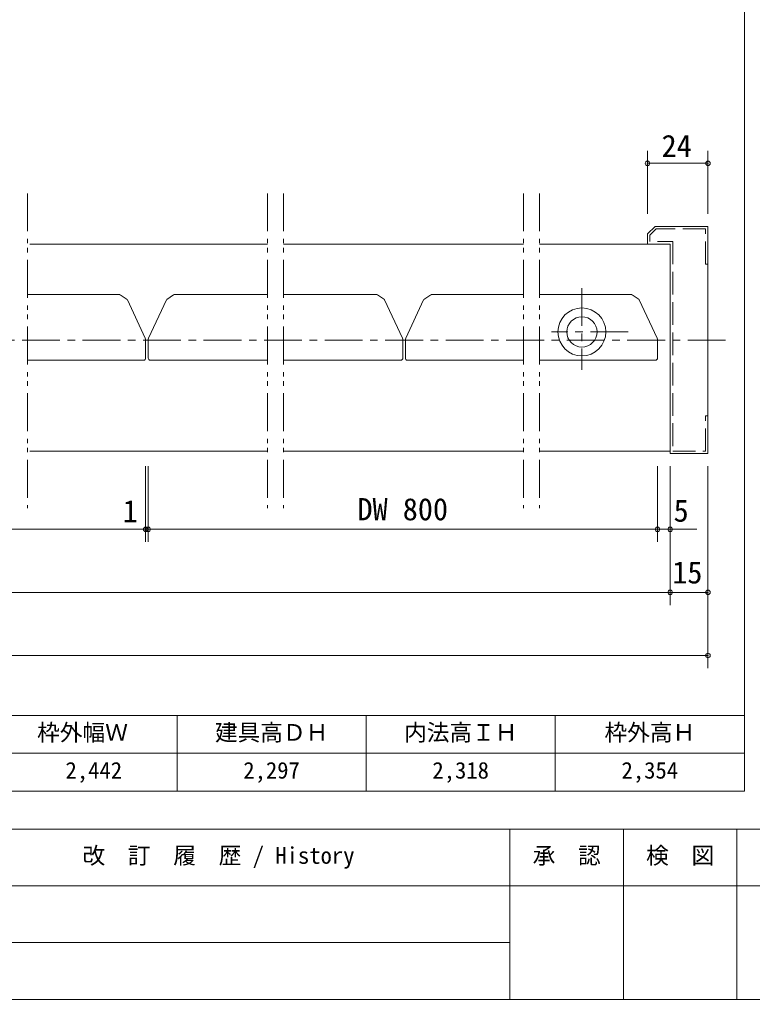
# Model space of a CAD drawing. Units: millimetres on the paper, with parts at other scales. Extents: x -195 to 200, y -135 to 144.
# Drawn here: x -56.3 to 40.6, y -134.6 to -5.2 of the extents above; entities that cross this region are included whole.
import ezdxf
from ezdxf.enums import TextEntityAlignment as Align

# ---------------------------------------------------------------- set-up
doc = ezdxf.new("R2010")
doc.units = ezdxf.units.MM
doc.header["$PDMODE"] = 32
doc.header["$PDSIZE"] = 0.6
for name, pattern in [('CHAIN1', [8, 5, -1, 1, -1]), ('DASHED2', [3, 2, -1]), ('DASHED3', [4, 3, -1]), ('DOUBLE_CHAIN1', [8.8, 5, -1, 0.6, -0.6, 0.6, -1])]:
    doc.linetypes.add(name, pattern=pattern)
doc.layers.add('0-0_0', color=7, linetype='Continuous', lineweight=18)
doc.layers.add('2-1_6', color=3, linetype='Continuous', lineweight=20)
doc.styles.add('ＭＳ ゴシック', font='')
doc.styles.get('ＭＳ ゴシック').set_extended_font_data('MS Gothic')

msp = doc.modelspace()

# ---------------------------------------------------------------- linework, layer by layer
at = {"layer": '0-0_0'}
for p, q in [((39.562, 138.677), (39.562, -107.073)), ((-190.438, -97.073), (39.562, -97.073)), ((-35.438, -97.073), (-35.438, -107.073)), ((-10.438, -97.073), (-10.438, -107.073)), ((14.562, -97.073), (14.562, -107.073)), ((-190.438, -102.073), (39.562, -102.073)), ((-190.438, -107.073), (39.562, -107.073)), ((-195.438, -112.073), (199.562, -112.073)), ((8.562, -112.073), (8.562, -134.573)), ((23.562, -112.073), (23.562, -134.573)), ((38.562, -112.073), (38.562, -134.573)), ((199.562, -119.573), (-115.438, -119.573)), ((8.562, -127.073), (-115.438, -127.073)), ((199.562, -134.573), (-195.438, -134.573))]:
    msp.add_line(p, q, dxfattribs=at)
at = {"layer": '2-1_6', "color": 4, "lineweight": 9}
for p, q in [((26.74, -22.485), (26.74, -30.818)), ((34.74, -22.485), (34.74, -30.818)), ((34.74, -24.151), (26.74, -24.151)), ((-39.593, -74.151), (-39.593, -64.151)), ((-39.26, -74.151), (-39.26, -64.151)), ((28.074, -74.151), (28.074, -64.151)), ((29.74, -82.485), (29.74, -64.151)), ((34.74, -90.818), (34.74, -64.151)), ((-179.167, -72.485), (33.255, -72.485)), ((-180.926, -80.818), (34.74, -80.818)), ((-180.926, -89.151), (34.74, -89.151))]:
    msp.add_line(p, q, dxfattribs=at)
at = {"layer": '2-1_6', "color": 7, "linetype": 'DOUBLE_CHAIN1'}
for p, q in [((-55.218, -28.116), (-55.218, -69.702)), ((-23.468, -28.116), (-23.468, -69.702)), ((-21.385, -28.116), (-21.385, -69.702)), ((10.365, -28.116), (10.365, -69.702)), ((12.449, -28.116), (12.449, -69.702))]:
    msp.add_line(p, q, dxfattribs=at)
at = {"layer": '2-1_6', "color": 1, "lineweight": 18}
for p, q in [((26.74, -33.485), (27.74, -32.485)), ((26.74, -33.485), (26.74, -34.818)), ((27.74, -32.485), (34.74, -32.485)), ((34.74, -62.485), (34.74, -32.485)), ((26.74, -34.818), (29.74, -34.818)), ((29.74, -62.485), (29.74, -34.818)), ((-43.002, -41.485), (-55.218, -41.485)), ((-42.944, -41.503), (-42.04, -42.136)), ((-42.007, -42.176), (-39.649, -47.231)), ((-36.846, -42.176), (-39.204, -47.231)), ((-35.909, -41.503), (-36.813, -42.136)), ((-35.851, -41.485), (-23.468, -41.485)), ((-9.002, -41.485), (-21.385, -41.485)), ((-8.944, -41.503), (-8.04, -42.136)), ((-8.007, -42.176), (-5.649, -47.231)), ((-2.846, -42.176), (-5.204, -47.231)), ((-1.909, -41.503), (-2.813, -42.136)), ((-1.851, -41.485), (10.365, -41.485)), ((24.665, -41.485), (12.449, -41.485)), ((24.722, -41.503), (25.627, -42.136)), ((25.66, -42.176), (28.017, -47.231)), ((-39.593, -47.484), (-39.593, -49.885)), ((-39.26, -47.484), (-39.26, -49.885)), ((-5.593, -47.484), (-5.593, -49.885)), ((-5.26, -47.484), (-5.26, -49.885)), ((28.074, -47.484), (28.074, -49.885)), ((-39.86, -50.151), (-55.218, -50.151)), ((-38.993, -50.151), (-23.468, -50.151)), ((-5.86, -50.151), (-21.385, -50.151)), ((-4.993, -50.151), (10.365, -50.151)), ((27.807, -50.151), (12.449, -50.151)), ((29.74, -62.485), (34.74, -62.485))]:
    msp.add_line(p, q, dxfattribs=at)
at = {"layer": '2-1_6', "color": 4, "linetype": 'DASHED3', "lineweight": 9}
for p, q in [((34.407, -32.818), (27.878, -32.818)), ((34.407, -37.485), (34.407, -32.818)), ((30.074, -34.485), (30.074, -62.151)), ((34.74, -37.485), (34.407, -37.485))]:
    msp.add_line(p, q, dxfattribs=at)
at = {"layer": '2-1_6', "color": 7, "lineweight": 18}
for p, q in [((-54.885, -34.818), (-23.468, -34.818)), ((-21.385, -34.818), (10.365, -34.818)), ((12.449, -34.818), (29.74, -34.818)), ((-54.885, -62.151), (-23.468, -62.151)), ((-21.385, -62.151), (10.365, -62.151)), ((12.449, -62.151), (29.74, -62.151))]:
    msp.add_line(p, q, dxfattribs=at)
at = {"layer": '2-1_6', "color": 4, "linetype": 'DASHED2', "lineweight": 9}
msp.add_line((30.074, -34.485), (27.074, -34.485), dxfattribs=at)
at = {"layer": '2-1_6', "color": 4, "linetype": 'CHAIN1', "lineweight": 9}
for p, q in [((18.074, -40.628), (18.074, -51.446)), ((24.2, -46.418), (14.036, -46.418)), ((-183.929, -47.485), (37.251, -47.485))]:
    msp.add_line(p, q, dxfattribs=at)
at = {"layer": '2-1_6', "color": 4, "linetype": 'DASHED2', "lineweight": 9}
msp.add_lwpolyline([(27.878, -32.818), (27.074, -33.623), (27.074, -34.485)], dxfattribs=at)
at = {"layer": '2-1_6', "color": 4, "linetype": 'DASHED3', "lineweight": 9}
msp.add_lwpolyline([(30.074, -62.151), (34.407, -62.151), (34.407, -57.485), (34.74, -57.485)], dxfattribs=at)
at = {"layer": '2-1_6', "color": 1, "lineweight": 18}
for radius in [3.167, 2]:
    msp.add_circle((18.074, -46.418), radius, dxfattribs=at)
for centre, radius, start, end in [((-40.193, -47.484), 0.6, 0, 25), ((-38.66, -47.484), 0.6, 155, 180), ((-6.193, -47.484), 0.6, 0, 25), ((-4.66, -47.484), 0.6, 155, 180), ((27.474, -47.484), 0.6, 0, 25), ((-39.86, -49.885), 0.267, 270, 0), ((-38.993, -49.885), 0.267, 180, 270), ((-5.86, -49.885), 0.267, 270, 0), ((-4.993, -49.885), 0.267, 180, 270), ((27.807, -49.885), 0.267, 270, 0)]:
    msp.add_arc(centre, radius, start, end, dxfattribs=at)
at = {"layer": '2-1_6', "color": 4}
for p in [(26.74, -24.151), (34.74, -24.151), (-39.593, -72.485), (-39.26, -72.485), (28.074, -72.485), (29.74, -72.485), (29.74, -80.818), (34.74, -80.818), (34.74, -89.151)]:
    msp.add_point(p, dxfattribs=at)

# ---------------------------------------------------------------- texts
at = {"layer": '0-0_0', "style": 'ＭＳ ゴシック'}
for s, p in [('枠外幅Ｗ', (-53.938, -101.073)), ('建具高ＤＨ', (-30.438, -101.073)), ('内法高ＩＨ', (-5.438, -101.073)), ('枠外高Ｈ', (21.062, -101.073)), ('2,442', (-50.188, -106.073)), ('2,297', (-26.688, -106.073)), ('2,318', (-1.688, -106.073)), ('2,354', (23.312, -106.073)), ('改\u3000訂\u3000履\u3000歴 / History', (-47.938, -117.323)), ('承\u3000認', (11.562, -117.323)), ('検\u3000図', (26.562, -117.323))]:
    msp.add_text(s, height=2.199, dxfattribs=at).set_placement(p, align=Align.BOTTOM_LEFT)
at = {"layer": '2-1_6', "color": 7, "style": 'ＭＳ ゴシック'}
for s, p in [('24', (28.605, -24.194)), ('DW 800', (-11.593, -72.176)), ('1', (-42.634, -72.434)), ('5', (30.198, -72.365)), ('15', (30.017, -80.521))]:
    msp.add_text(s, height=2.933, dxfattribs=at).set_placement(p, align=Align.BOTTOM_LEFT)

doc.saveas('drawing.dxf')
